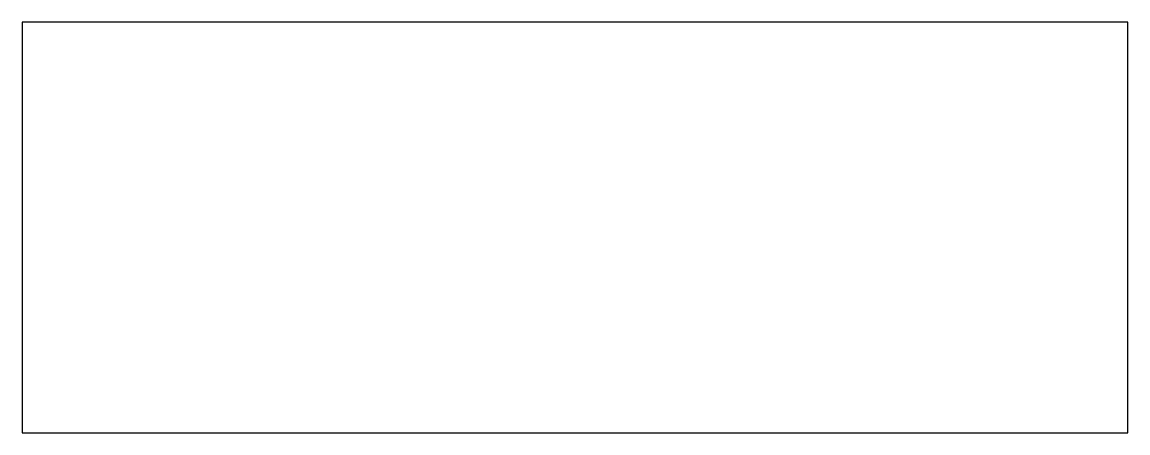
# Model space of a CAD drawing. Extents: x -943 to -503, y 1030 to 1193.
import ezdxf

# ---------------------------------------------------------------- set-up
doc = ezdxf.new("R2010")
doc.units = 0
doc.header["$MEASUREMENT"] = 0
doc.layers.add('DEFAULT', color=18, linetype='CONTINUOUS')

msp = doc.modelspace()

# ---------------------------------------------------------------- linework, layer by layer
at = {"layer": 'DEFAULT'}
msp.add_lwpolyline([(-942.91, 1029.54), (-502.61, 1029.54), (-502.61, 1192.84), (-942.91, 1192.84)], close=True, dxfattribs=at)

doc.saveas('drawing.dxf')
